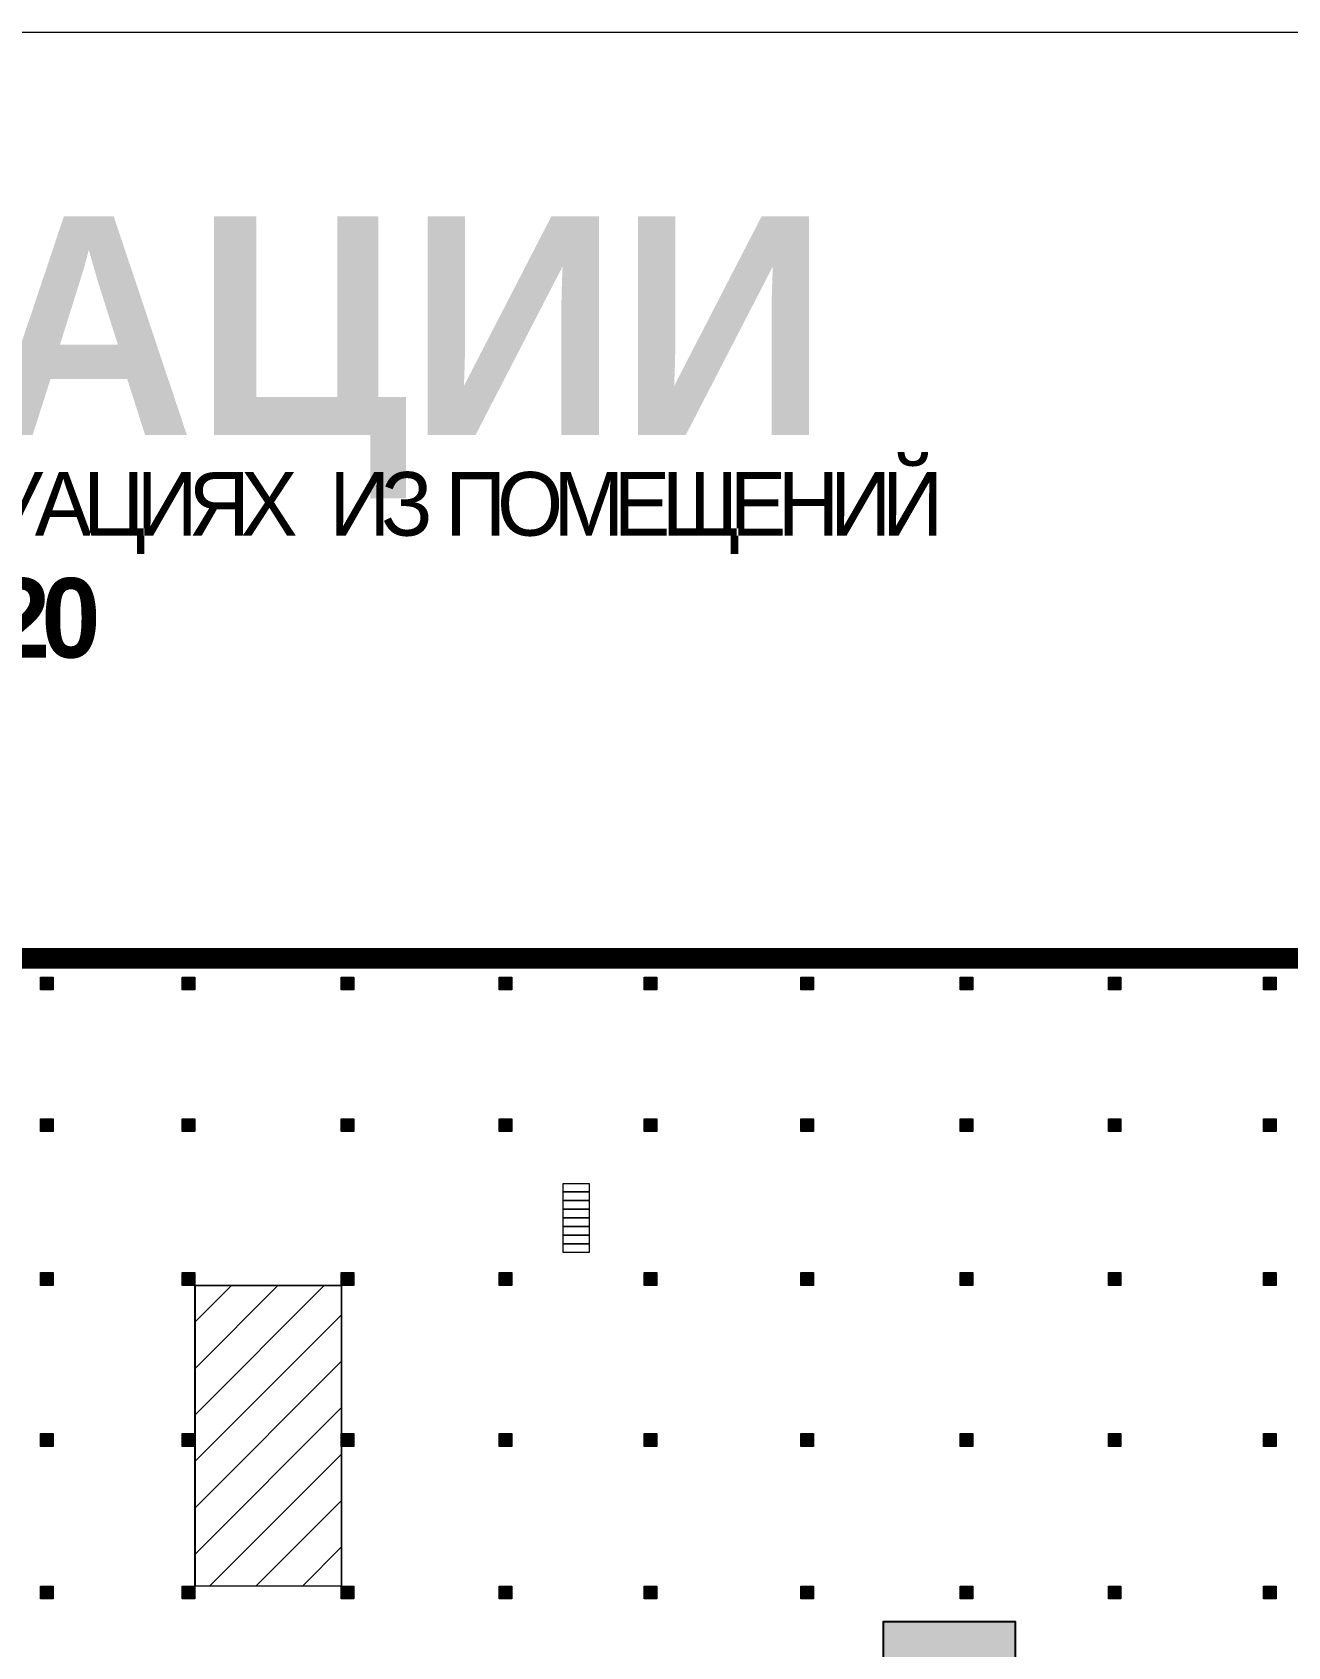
# Model space of a CAD drawing. Header units: millimetres. Extents: x 13810 to 67229, y 12374 to 21950.
# Drawn here: x 28822.2 to 28948.5, y 15566.8 to 15729.2 of the extents above; entities that cross this region are included whole.
import ezdxf

# ---------------------------------------------------------------- set-up
doc = ezdxf.new("R2010")
doc.units = ezdxf.units.MM
doc.layers.add('План_Штампы', color=7, linetype='Continuous')
doc.styles.add('обычный', font='arial.ttf')

# ---------------------------------------------------------------- blocks, each defined once
blk = doc.blocks.new('A$C32E8229D')
at = {"true_color": 0xffffff}
blk.add_hatch(color=7, dxfattribs=at).paths.add_polyline_path([(0, 0), (0, -8), (16, -8), (16, 0)])
h = blk.add_hatch(color=126)
h.paths.add_polyline_path([(0.2, -0.2), (15.8, -0.2), (15.8, -7.8), (0.2, -7.8)])
h.paths.add_polyline_path([(13.49, -2.05), (12.08, -2.05), (11.37, -2.63, 0.162397), (11.29, -2.84), (11.29, -3.63), (10.35, -3.63), (10.35, -4.05), (11.68, -4.05), (11.68, -3.48), (12.26, -4.28), (11.29, -5.1), (11.29, -6.78), (11.85, -6.78), (11.85, -5.44), (12.8, -4.64), (12.8, -5.94), (14.46, -5.94), (14.46, -5.39), (13.45, -5.39), (13.45, -3.97), (12.46, -2.59), (13.15, -2.59), (13.69, -3.34), (14.18, -3)], flags=16)
h.paths.add_polyline_path([(10.74, -1.82, 1), (11.8, -1.82, 1)], flags=16)
h.paths.add_polyline_path([(9.39, -3.59), (5.99, -3.59), (6.56, -3.03), (5.91, -3.03), (5.1, -3.83), (5.91, -4.64), (6.56, -4.64), (5.99, -4.09), (9.39, -4.09)], flags=16)
h.paths.add_polyline_path([(4.29, -1.08), (1.72, -1.08), (1.72, -6.6), (4.29, -6.6)], flags=16)
at = {"color": 126}
blk.add_lwpolyline([(16, -8), (0, -8), (0, 0), (16, 0)], close=True, dxfattribs=at)

msp = doc.modelspace()

# ---------------------------------------------------------------- hatches: boundary and pattern name
at = {"lineweight": 0}
h = msp.add_hatch(color=256, dxfattribs=at)
h.dxf.hatch_style = 1
h.paths.add_polyline_path([(28824.32, 15632.91), (28824.32, 15634.19), (28823.05, 15634.19), (28823.05, 15632.91)])
h = msp.add_hatch(color=256, dxfattribs=at)
h.dxf.hatch_style = 1
h.paths.add_polyline_path([(28838.58, 15632.91), (28838.58, 15634.19), (28837.31, 15634.19), (28837.31, 15632.91)])
h = msp.add_hatch(color=256, dxfattribs=at)
h.dxf.hatch_style = 1
h.paths.add_polyline_path([(28854.56, 15632.91), (28854.56, 15634.19), (28853.29, 15634.19), (28853.29, 15632.91)])
h = msp.add_hatch(color=256, dxfattribs=at)
h.dxf.hatch_style = 1
h.paths.add_polyline_path([(28870.46, 15632.91), (28870.46, 15634.19), (28869.19, 15634.19), (28869.19, 15632.91)])
h = msp.add_hatch(color=256, dxfattribs=at)
h.dxf.hatch_style = 1
h.paths.add_polyline_path([(28885.04, 15632.91), (28885.04, 15634.19), (28883.77, 15634.19), (28883.77, 15632.91)])
h = msp.add_hatch(color=256, dxfattribs=at)
h.dxf.hatch_style = 1
h.paths.add_polyline_path([(28900.79, 15632.91), (28900.79, 15634.19), (28899.52, 15634.19), (28899.52, 15632.91)])
h = msp.add_hatch(color=256, dxfattribs=at)
h.dxf.hatch_style = 1
h.paths.add_polyline_path([(28916.81, 15632.91), (28916.81, 15634.19), (28915.54, 15634.19), (28915.54, 15632.91)])
h = msp.add_hatch(color=256, dxfattribs=at)
h.dxf.hatch_style = 1
h.paths.add_polyline_path([(28931.72, 15632.91), (28931.72, 15634.19), (28930.45, 15634.19), (28930.45, 15632.91)])
h = msp.add_hatch(color=256, dxfattribs=at)
h.dxf.hatch_style = 1
h.paths.add_polyline_path([(28947.34, 15632.91), (28947.34, 15634.19), (28946.07, 15634.19), (28946.07, 15632.91)])
at = {"lineweight": 0, "true_color": 0x000000}
h = msp.add_hatch(dxfattribs=at)
h.set_pattern_fill('ANSI31', color=18, scale=1.0404)
h.set_pattern_definition([(45, (11968.9013, 7105.855), (-2.3357646, 2.3357646), [])])
h.paths.add_polyline_path([(28524.28, 15618.65), (28524.28, 15630.37), (28510.78, 15630.37), (28510.78, 15618.65)])
h.paths.add_polyline_path([(28510.78, 15525.61), (28510.78, 15493.43), (28543.36, 15493.43), (28543.36, 15525.61)])
h.paths.add_polyline_path([(28574.17, 15630.73), (28560.7, 15630.73), (28560.7, 15618.65), (28574.17, 15618.65)])
h.paths.add_polyline_path([(28666.01, 15572.92), (28666.01, 15603.19), (28574.17, 15603.19), (28574.17, 15572.92)])
h.paths.add_polyline_path([(28667.28, 15632.92), (28667.28, 15619.93), (28681.11, 15619.93), (28681.11, 15632.92)])
h.paths.add_polyline_path([(28679.01, 15574.31), (28679.01, 15584.71), (28668.94, 15584.71), (28668.94, 15574.31)])
h.paths.add_polyline_path([(28680.16, 15522.99), (28668.45, 15522.99), (28668.45, 15511.86), (28680.16, 15511.86)])
h.paths.add_polyline_path([(28680.16, 15492.19), (28668.45, 15492.19), (28668.45, 15481.05), (28680.16, 15481.05)])
h.paths.add_polyline_path([(28790.65, 15494.71), (28790.65, 15524.33), (28698.61, 15524.33), (28698.61, 15494.71)])
h.paths.add_polyline_path([(28805.78, 15572.92), (28805.78, 15603.19), (28698.61, 15603.19), (28698.61, 15572.92)])
h.paths.add_polyline_path([(28853.34, 15603.19), (28838.63, 15603.19), (28838.63, 15572.92), (28853.34, 15572.92)])
h.paths.add_polyline_path([(28930.5, 15494.71), (28930.5, 15524.33), (28838.63, 15524.33), (28838.63, 15494.71)])
at = {"lineweight": 0}
h = msp.add_hatch(color=256, dxfattribs=at)
h.dxf.hatch_style = 1
h.paths.add_polyline_path([(28824.32, 15618.64), (28824.32, 15619.92), (28823.05, 15619.92), (28823.05, 15618.64)])
h = msp.add_hatch(color=256, dxfattribs=at)
h.dxf.hatch_style = 1
h.paths.add_polyline_path([(28838.58, 15618.64), (28838.58, 15619.92), (28837.31, 15619.92), (28837.31, 15618.64)])
h = msp.add_hatch(color=256, dxfattribs=at)
h.dxf.hatch_style = 1
h.paths.add_polyline_path([(28854.56, 15618.64), (28854.56, 15619.92), (28853.29, 15619.92), (28853.29, 15618.64)])
h = msp.add_hatch(color=256, dxfattribs=at)
h.dxf.hatch_style = 1
h.paths.add_polyline_path([(28870.46, 15618.64), (28870.46, 15619.92), (28869.19, 15619.92), (28869.19, 15618.64)])
h = msp.add_hatch(color=256, dxfattribs=at)
h.dxf.hatch_style = 1
h.paths.add_polyline_path([(28885.04, 15618.64), (28885.04, 15619.92), (28883.77, 15619.92), (28883.77, 15618.64)])
h = msp.add_hatch(color=256, dxfattribs=at)
h.dxf.hatch_style = 1
h.paths.add_polyline_path([(28900.79, 15618.64), (28900.79, 15619.92), (28899.52, 15619.92), (28899.52, 15618.64)])
h = msp.add_hatch(color=256, dxfattribs=at)
h.dxf.hatch_style = 1
h.paths.add_polyline_path([(28916.81, 15618.64), (28916.81, 15619.92), (28915.54, 15619.92), (28915.54, 15618.64)])
h = msp.add_hatch(color=256, dxfattribs=at)
h.dxf.hatch_style = 1
h.paths.add_polyline_path([(28931.72, 15618.64), (28931.72, 15619.92), (28930.45, 15619.92), (28930.45, 15618.64)])
h = msp.add_hatch(color=256, dxfattribs=at)
h.dxf.hatch_style = 1
h.paths.add_polyline_path([(28947.34, 15618.64), (28947.34, 15619.92), (28946.07, 15619.92), (28946.07, 15618.64)])
h = msp.add_hatch(color=256, dxfattribs=at)
h.dxf.hatch_style = 1
h.paths.add_polyline_path([(28824.32, 15603.18), (28824.32, 15604.47), (28823.05, 15604.47), (28823.05, 15603.18)])
h = msp.add_hatch(color=256, dxfattribs=at)
h.dxf.hatch_style = 1
h.paths.add_polyline_path([(28838.58, 15603.18), (28838.58, 15604.47), (28837.31, 15604.47), (28837.31, 15603.18)])
h = msp.add_hatch(color=256, dxfattribs=at)
h.dxf.hatch_style = 1
h.paths.add_polyline_path([(28854.56, 15603.18), (28854.56, 15604.47), (28853.29, 15604.47), (28853.29, 15603.18)])
h = msp.add_hatch(color=256, dxfattribs=at)
h.dxf.hatch_style = 1
h.paths.add_polyline_path([(28870.46, 15603.18), (28870.46, 15604.47), (28869.19, 15604.47), (28869.19, 15603.18)])
h = msp.add_hatch(color=256, dxfattribs=at)
h.dxf.hatch_style = 1
h.paths.add_polyline_path([(28885.04, 15603.18), (28885.04, 15604.47), (28883.77, 15604.47), (28883.77, 15603.18)])
h = msp.add_hatch(color=256, dxfattribs=at)
h.dxf.hatch_style = 1
h.paths.add_polyline_path([(28900.79, 15603.18), (28900.79, 15604.47), (28899.52, 15604.47), (28899.52, 15603.18)])
h = msp.add_hatch(color=256, dxfattribs=at)
h.dxf.hatch_style = 1
h.paths.add_polyline_path([(28916.81, 15603.18), (28916.81, 15604.47), (28915.54, 15604.47), (28915.54, 15603.18)])
h = msp.add_hatch(color=256, dxfattribs=at)
h.dxf.hatch_style = 1
h.paths.add_polyline_path([(28931.72, 15603.18), (28931.72, 15604.47), (28930.45, 15604.47), (28930.45, 15603.18)])
h = msp.add_hatch(color=256, dxfattribs=at)
h.dxf.hatch_style = 1
h.paths.add_polyline_path([(28947.34, 15603.18), (28947.34, 15604.47), (28946.07, 15604.47), (28946.07, 15603.18)])
h = msp.add_hatch(color=256, dxfattribs=at)
h.dxf.hatch_style = 1
h.paths.add_polyline_path([(28824.32, 15586.98), (28824.32, 15588.26), (28823.05, 15588.26), (28823.05, 15586.98)])
h = msp.add_hatch(color=256, dxfattribs=at)
h.dxf.hatch_style = 1
h.paths.add_polyline_path([(28838.58, 15586.98), (28838.58, 15588.26), (28837.31, 15588.26), (28837.31, 15586.98)])
h = msp.add_hatch(color=256, dxfattribs=at)
h.dxf.hatch_style = 1
h.paths.add_polyline_path([(28854.56, 15586.98), (28854.56, 15588.26), (28853.29, 15588.26), (28853.29, 15586.98)])
h = msp.add_hatch(color=256, dxfattribs=at)
h.dxf.hatch_style = 1
h.paths.add_polyline_path([(28870.46, 15586.98), (28870.46, 15588.26), (28869.19, 15588.26), (28869.19, 15586.98)])
h = msp.add_hatch(color=256, dxfattribs=at)
h.dxf.hatch_style = 1
h.paths.add_polyline_path([(28885.04, 15586.98), (28885.04, 15588.26), (28883.77, 15588.26), (28883.77, 15586.98)])
h = msp.add_hatch(color=256, dxfattribs=at)
h.dxf.hatch_style = 1
h.paths.add_polyline_path([(28900.79, 15586.98), (28900.79, 15588.26), (28899.52, 15588.26), (28899.52, 15586.98)])
h = msp.add_hatch(color=256, dxfattribs=at)
h.dxf.hatch_style = 1
h.paths.add_polyline_path([(28916.81, 15586.98), (28916.81, 15588.26), (28915.54, 15588.26), (28915.54, 15586.98)])
h = msp.add_hatch(color=256, dxfattribs=at)
h.dxf.hatch_style = 1
h.paths.add_polyline_path([(28931.72, 15586.98), (28931.72, 15588.26), (28930.45, 15588.26), (28930.45, 15586.98)])
h = msp.add_hatch(color=256, dxfattribs=at)
h.dxf.hatch_style = 1
h.paths.add_polyline_path([(28947.34, 15586.98), (28947.34, 15588.26), (28946.07, 15588.26), (28946.07, 15586.98)])
h = msp.add_hatch(color=256, dxfattribs=at)
h.dxf.hatch_style = 1
h.paths.add_polyline_path([(28824.32, 15571.63), (28824.32, 15572.92), (28823.05, 15572.92), (28823.05, 15571.63)])
h = msp.add_hatch(color=256, dxfattribs=at)
h.dxf.hatch_style = 1
h.paths.add_polyline_path([(28838.58, 15571.63), (28838.58, 15572.92), (28837.31, 15572.92), (28837.31, 15571.63)])
h = msp.add_hatch(color=256, dxfattribs=at)
h.dxf.hatch_style = 1
h.paths.add_polyline_path([(28854.56, 15571.63), (28854.56, 15572.92), (28853.29, 15572.92), (28853.29, 15571.63)])
h = msp.add_hatch(color=256, dxfattribs=at)
h.dxf.hatch_style = 1
h.paths.add_polyline_path([(28870.46, 15571.63), (28870.46, 15572.92), (28869.19, 15572.92), (28869.19, 15571.63)])
h = msp.add_hatch(color=256, dxfattribs=at)
h.dxf.hatch_style = 1
h.paths.add_polyline_path([(28885.04, 15571.63), (28885.04, 15572.92), (28883.77, 15572.92), (28883.77, 15571.63)])
h = msp.add_hatch(color=256, dxfattribs=at)
h.dxf.hatch_style = 1
h.paths.add_polyline_path([(28900.79, 15571.63), (28900.79, 15572.92), (28899.52, 15572.92), (28899.52, 15571.63)])
h = msp.add_hatch(color=256, dxfattribs=at)
h.dxf.hatch_style = 1
h.paths.add_polyline_path([(28916.81, 15571.63), (28916.81, 15572.92), (28915.54, 15572.92), (28915.54, 15571.63)])
h = msp.add_hatch(color=256, dxfattribs=at)
h.dxf.hatch_style = 1
h.paths.add_polyline_path([(28931.72, 15571.63), (28931.72, 15572.92), (28930.45, 15572.92), (28930.45, 15571.63)])
h = msp.add_hatch(color=256, dxfattribs=at)
h.dxf.hatch_style = 1
h.paths.add_polyline_path([(28947.34, 15571.63), (28947.34, 15572.92), (28946.07, 15572.92), (28946.07, 15571.63)])

# ---------------------------------------------------------------- linework, layer by layer
at = {"color": 126, "lineweight": 0, "true_color": 0x008754}
msp.add_lwpolyline([(28466.55, 15729.23), (29066.55, 15729.23), (29066.55, 15334.23), (28466.55, 15334.23)], close=True, dxfattribs=at)
at = {"lineweight": 0, "const_width": 2.08}
msp.add_lwpolyline([(28965.26, 15636.08), (28494.14, 15636.08), (28494.14, 15633.88)], dxfattribs=at)
at = {"lineweight": 0}
for points in [[(28823.05, 15634.19), (28824.32, 15634.19), (28824.32, 15632.91), (28823.05, 15632.91)], [(28837.31, 15634.19), (28838.58, 15634.19), (28838.58, 15632.91), (28837.31, 15632.91)], [(28853.29, 15634.19), (28854.56, 15634.19), (28854.56, 15632.91), (28853.29, 15632.91)], [(28869.19, 15634.19), (28870.46, 15634.19), (28870.46, 15632.91), (28869.19, 15632.91)], [(28883.77, 15634.19), (28885.04, 15634.19), (28885.04, 15632.91), (28883.77, 15632.91)], [(28899.52, 15634.19), (28900.79, 15634.19), (28900.79, 15632.91), (28899.52, 15632.91)], [(28915.54, 15634.19), (28916.81, 15634.19), (28916.81, 15632.91), (28915.54, 15632.91)], [(28930.45, 15634.19), (28931.72, 15634.19), (28931.72, 15632.91), (28930.45, 15632.91)], [(28946.07, 15634.19), (28947.34, 15634.19), (28947.34, 15632.91), (28946.07, 15632.91)], [(28823.05, 15619.92), (28824.32, 15619.92), (28824.32, 15618.64), (28823.05, 15618.64)], [(28837.31, 15619.92), (28838.58, 15619.92), (28838.58, 15618.64), (28837.31, 15618.64)], [(28853.29, 15619.92), (28854.56, 15619.92), (28854.56, 15618.64), (28853.29, 15618.64)], [(28869.19, 15619.92), (28870.46, 15619.92), (28870.46, 15618.64), (28869.19, 15618.64)], [(28883.77, 15619.92), (28885.04, 15619.92), (28885.04, 15618.64), (28883.77, 15618.64)], [(28899.52, 15619.92), (28900.79, 15619.92), (28900.79, 15618.64), (28899.52, 15618.64)], [(28915.54, 15619.92), (28916.81, 15619.92), (28916.81, 15618.64), (28915.54, 15618.64)], [(28930.45, 15619.92), (28931.72, 15619.92), (28931.72, 15618.64), (28930.45, 15618.64)], [(28946.07, 15619.92), (28947.34, 15619.92), (28947.34, 15618.64), (28946.07, 15618.64)], [(28878.25, 15613.44), (28878.25, 15612.57), (28875.63, 15612.57), (28875.63, 15613.44)], [(28878.25, 15612.57), (28878.25, 15611.7), (28875.63, 15611.7), (28875.63, 15612.57)], [(28878.25, 15611.7), (28878.25, 15610.83), (28875.63, 15610.83), (28875.63, 15611.7)], [(28878.25, 15610.83), (28878.25, 15609.96), (28875.63, 15609.96), (28875.63, 15610.83)], [(28878.25, 15609.96), (28878.25, 15609.09), (28875.63, 15609.09), (28875.63, 15609.96)], [(28878.25, 15609.09), (28878.25, 15608.22), (28875.63, 15608.22), (28875.63, 15609.09)], [(28878.25, 15608.22), (28878.25, 15607.34), (28875.63, 15607.34), (28875.63, 15608.22)], [(28878.25, 15607.34), (28878.25, 15606.47), (28875.63, 15606.47), (28875.63, 15607.34)], [(28823.05, 15604.47), (28824.32, 15604.47), (28824.32, 15603.18), (28823.05, 15603.18)], [(28837.31, 15604.47), (28838.58, 15604.47), (28838.58, 15603.18), (28837.31, 15603.18)], [(28853.29, 15604.47), (28854.56, 15604.47), (28854.56, 15603.18), (28853.29, 15603.18)], [(28869.19, 15604.47), (28870.46, 15604.47), (28870.46, 15603.18), (28869.19, 15603.18)], [(28883.77, 15604.47), (28885.04, 15604.47), (28885.04, 15603.18), (28883.77, 15603.18)], [(28899.52, 15604.47), (28900.79, 15604.47), (28900.79, 15603.18), (28899.52, 15603.18)], [(28915.54, 15604.47), (28916.81, 15604.47), (28916.81, 15603.18), (28915.54, 15603.18)], [(28930.45, 15604.47), (28931.72, 15604.47), (28931.72, 15603.18), (28930.45, 15603.18)], [(28946.07, 15604.47), (28947.34, 15604.47), (28947.34, 15603.18), (28946.07, 15603.18)], [(28838.58, 15603.18), (28853.29, 15603.18), (28853.29, 15572.92), (28838.58, 15572.92)], [(28838.63, 15603.19), (28853.34, 15603.19), (28853.34, 15572.92), (28838.63, 15572.92)], [(28823.05, 15588.26), (28824.32, 15588.26), (28824.32, 15586.98), (28823.05, 15586.98)], [(28837.31, 15588.26), (28838.58, 15588.26), (28838.58, 15586.98), (28837.31, 15586.98)], [(28853.29, 15588.26), (28854.56, 15588.26), (28854.56, 15586.98), (28853.29, 15586.98)], [(28869.19, 15588.26), (28870.46, 15588.26), (28870.46, 15586.98), (28869.19, 15586.98)], [(28883.77, 15588.26), (28885.04, 15588.26), (28885.04, 15586.98), (28883.77, 15586.98)], [(28899.52, 15588.26), (28900.79, 15588.26), (28900.79, 15586.98), (28899.52, 15586.98)], [(28915.54, 15588.26), (28916.81, 15588.26), (28916.81, 15586.98), (28915.54, 15586.98)], [(28930.45, 15588.26), (28931.72, 15588.26), (28931.72, 15586.98), (28930.45, 15586.98)], [(28946.07, 15588.26), (28947.34, 15588.26), (28947.34, 15586.98), (28946.07, 15586.98)], [(28823.05, 15572.92), (28824.32, 15572.92), (28824.32, 15571.63), (28823.05, 15571.63)], [(28837.31, 15572.92), (28838.58, 15572.92), (28838.58, 15571.63), (28837.31, 15571.63)], [(28853.29, 15572.92), (28854.56, 15572.92), (28854.56, 15571.63), (28853.29, 15571.63)], [(28869.19, 15572.92), (28870.46, 15572.92), (28870.46, 15571.63), (28869.19, 15571.63)], [(28883.77, 15572.92), (28885.04, 15572.92), (28885.04, 15571.63), (28883.77, 15571.63)], [(28899.52, 15572.92), (28900.79, 15572.92), (28900.79, 15571.63), (28899.52, 15571.63)], [(28915.54, 15572.92), (28916.81, 15572.92), (28916.81, 15571.63), (28915.54, 15571.63)], [(28930.45, 15572.92), (28931.72, 15572.92), (28931.72, 15571.63), (28930.45, 15571.63)], [(28946.07, 15572.92), (28947.34, 15572.92), (28947.34, 15571.63), (28946.07, 15571.63)]]:
    msp.add_lwpolyline(points, close=True, dxfattribs=at)

# ---------------------------------------------------------------- block references
at = {"layer": 'План_Штампы', "color": 126, "true_color": 0x008754, "xscale": -0.8323200000000001, "yscale": 0.8323200000000001, "zscale": 0.8323200000000001}
msp.add_blockref('A$C32E8229D', (28921.12, 15569.32), dxfattribs=at)

# ---------------------------------------------------------------- texts
at = {"lineweight": 0, "insert": (28625.17, 15710.73), "char_height": 22, "width": 493.8901, "attachment_point": 1, "style": 'обычный'}
msp.add_mtext('{\\fProxima Nova Rg|b1|i0|c204|p2;ПЛАН ЭВАКУАЦИИ}', dxfattribs=at)
at = {"color": 0, "lineweight": 0, "insert": (28775.45, 15685.17), "char_height": 8, "width": 449.2158, "attachment_point": 5, "style": 'обычный'}
msp.add_mtext('{\\fArial Black|b1|i0|c204|p34;\\H2x;\\T0.85;  \\fArial Narrow|b0|i0|c204|p34;\\H0.8x;\\W0.9;\\P\\fProxima Nova Rg|b0|i0|c204|p2;\\H0.5x;\\W1;\\C256;ПРИ ПОЖАРЕ  ИЛИ ДРУГИХ ЧРЕЗВЫЧАЙНЫХ СИТУАЦИЯХ  ИЗ ПОМЕЩЕНИЙ \\fProxima Nova Rg|b1|i0|c204|p2;\\H1.25x;\\PЦЭН-2: ГМО отм. +13,20 }', dxfattribs=at)

doc.saveas('drawing.dxf')
